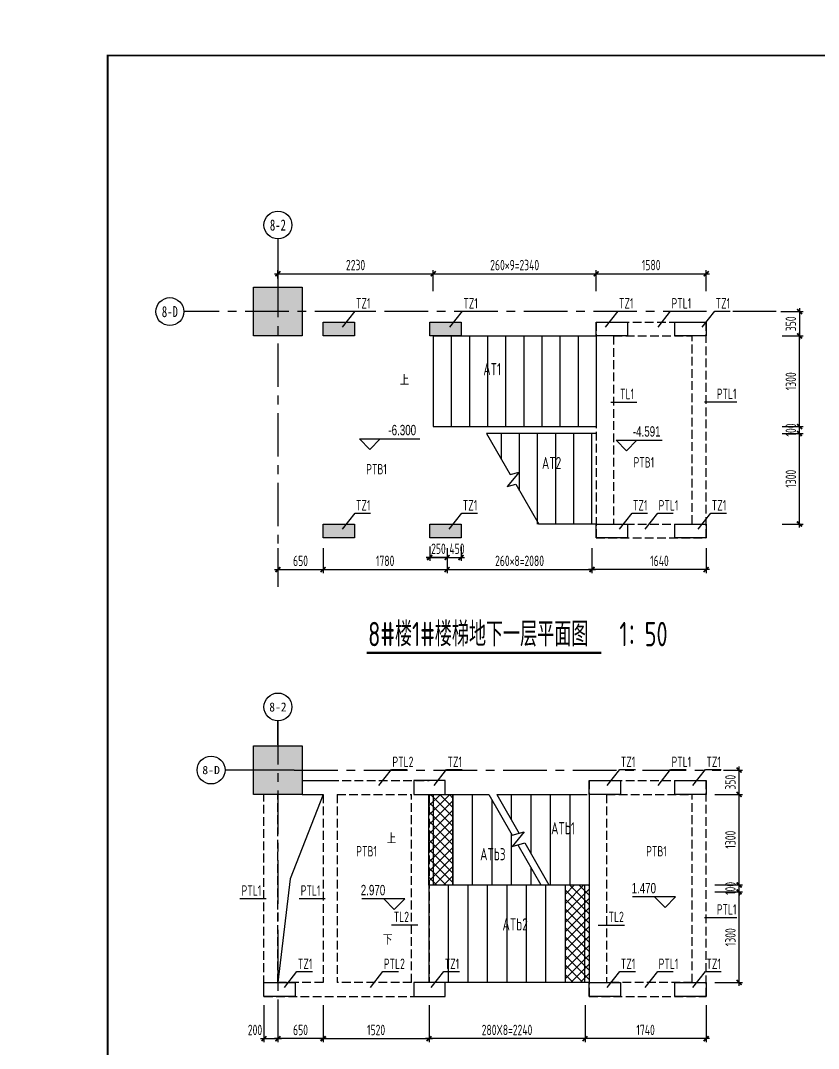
# Model space of a CAD drawing. Extents: x -187783 to -105087, y -63171 to 78346.
# Drawn here: x -160910 to -149452, y 1435 to 16192 of the extents above; entities that cross this region are included whole.
import ezdxf
from ezdxf.enums import TextEntityAlignment as Align

# ---------------------------------------------------------------- set-up
doc = ezdxf.new("R2010")
doc.units = 0
doc.header["$LTSCALE"] = 500
doc.linetypes.add('CENTER', pattern=[2, 1.25, -0.25, 0.25, -0.25])
doc.linetypes.add('DASH', pattern=[0.35, 0.25, -0.1])
doc.layers.get('0').update_dxf_attribs({"linetype": 'CONTINUOUS'})
doc.layers.get('Defpoints').update_dxf_attribs({"color": 167, "linetype": 'CONTINUOUS'})
for name, color, linetype in [('01-标注_轴线坐标', 132, 'CONTINUOUS'), ('02-TEXT_轴号', 7, 'CONTINUOUS'), ('05-填充_天正', 26, 'CONTINUOUS'), ('AXIS', 253, 'CENTER'), ('AXIS_TEXT', 7, 'CONTINUOUS'), ('DIM', 3, 'CONTINUOUS'), ('PUB_TEXT', 7, 'CONTINUOUS'), ('s-beam', 4, 'DASH'), ('s-colu', 40, 'CONTINUOUS'), ('s-colu-hatc', 16, 'CONTINUOUS'), ('s-dim', 3, 'CONTINUOUS'), ('S-DIM-B', 3, 'CONTINUOUS'), ('S-DIM-SYMB', 3, 'CONTINUOUS'), ('S-SLAB-HOLE', 5, 'CONTINUOUS'), ('s-stair', 7, 'CONTINUOUS'), ('S_TEXT', 7, 'CONTINUOUS'), ('S_THIN', 7, 'CONTINUOUS')]:
    doc.layers.add(name, color=color, linetype=linetype)
doc.styles.add('_TCH_AXIS', font='')
doc.styles.add('_TCH_DIM', font='ros.shx', dxfattribs={"width": 0.8, "bigfont": 'jd.shx'})
doc.styles.add('COMPLEX', font='COMPLEX')
doc.styles.add('TSSD_Dimension', font='tssdeng.shx', dxfattribs={"width": 0.7, "bigfont": 'TSSDCHN.SHX'})
doc.styles.add('TSSD_Rein', font='Tssdeng.shx', dxfattribs={"width": 0.7, "bigfont": 'hztxt.shx'})
doc.styles.get('_TCH_AXIS').set_extended_font_data('STXihei')
doc.dimstyles.new('TSSD_50_50', dxfattribs={"dimtxt": 150, "dimasz": 50, "dimexe": 50, "dimexo": 125, "dimgap": 50, "dimtad": 1, "dimdec": 0, "dimzin": 0, "dimdsep": 46, "dimtxsty": 'TSSD_Dimension', "dimblk": 'ARCHTICK', "dimblk1": 'ARCHTICK', "dimblk2": 'ARCHTICK', "dimcen": 0, "dimdle": 50, "dimclrt": 7, "dimadec": 0, "dimazin": 0, "dimtfac": 1, "dimtdec": 0, "dimtix": 1, "dimtmove": 2, "dimatfit": 3, "dimfxl": 1, "dimtolj": 1, "dimtzin": 0, "dimarcsym": 0})

# ---------------------------------------------------------------- blocks, each defined once
blk = doc.blocks.new('_ArchTick')
at = {"color": 0, "const_width": 0.5}
blk.add_lwpolyline([(-0.71, -0.71), (0.71, 0.71)], dxfattribs=at)
blk = doc.blocks.new('*D3')
at = {"layer": 'Defpoints', "color": 0, "transparency": 16777216}
for p in [(-150097, 11664), (-149723, 11664), (-150097, 10364)]:
    blk.add_point(p, dxfattribs=at)
at = {"layer": 's-dim', "color": 0, "lineweight": -2, "transparency": 16777216}
for p, q in [((-149972, 11664), (-149673, 11664)), ((-149723, 10314), (-149723, 11714)), ((-149972, 10364), (-149673, 10364))]:
    blk.add_line(p, q, dxfattribs=at)
at = {"layer": 's-dim', "color": 0, "lineweight": -2, "transparency": 16777216, "xscale": 50, "yscale": 50, "zscale": 50}
for p, rotation in [((-149723, 11664), 90), ((-149723, 10364), 270)]:
    blk.add_blockref('_ArchTick', p, dxfattribs=dict(at, rotation=rotation))
at = {"layer": 's-dim', "color": 7, "transparency": 16777216, "insert": (-149848, 11014), "char_height": 150, "attachment_point": 5, "rotation": 90, "style": 'TSSD_Dimension'}
blk.add_mtext('\\A1;1300', dxfattribs=at)
blk = doc.blocks.new('*D4')
at = {"layer": 'Defpoints', "color": 0, "transparency": 16777216}
for p in [(-150097, 10364), (-149723, 10364), (-150097, 10264)]:
    blk.add_point(p, dxfattribs=at)
at = {"layer": 's-dim', "color": 0, "lineweight": -2, "transparency": 16777216}
for p, q in [((-149972, 10364), (-149673, 10364)), ((-149723, 10364), (-149723, 10414)), ((-149723, 10264), (-149723, 10364)), ((-149972, 10264), (-149673, 10264)), ((-149723, 10264), (-149723, 10214))]:
    blk.add_line(p, q, dxfattribs=at)
at = {"layer": 's-dim', "color": 0, "lineweight": -2, "transparency": 16777216, "xscale": 50, "yscale": 50, "zscale": 50}
for p, rotation in [((-149723, 10364), 270), ((-149723, 10264), 90)]:
    blk.add_blockref('_ArchTick', p, dxfattribs=dict(at, rotation=rotation))
at = {"layer": 's-dim', "color": 7, "transparency": 16777216, "insert": (-149848, 10314), "char_height": 150, "attachment_point": 5, "rotation": 90, "style": 'TSSD_Dimension'}
blk.add_mtext('\\A1;100', dxfattribs=at)
blk = doc.blocks.new('*D5')
at = {"layer": 'Defpoints', "color": 0, "transparency": 16777216}
for p in [(-150097, 10264), (-149723, 10264), (-150097, 8964)]:
    blk.add_point(p, dxfattribs=at)
at = {"layer": 's-dim', "color": 0, "lineweight": -2, "transparency": 16777216}
for p, q in [((-149972, 10264), (-149673, 10264)), ((-149723, 8914), (-149723, 10314)), ((-149972, 8964), (-149673, 8964))]:
    blk.add_line(p, q, dxfattribs=at)
at = {"layer": 's-dim', "color": 0, "lineweight": -2, "transparency": 16777216, "xscale": 50, "yscale": 50, "zscale": 50}
for p, rotation in [((-149723, 10264), 90), ((-149723, 8964), 270)]:
    blk.add_blockref('_ArchTick', p, dxfattribs=dict(at, rotation=rotation))
at = {"layer": 's-dim', "color": 7, "transparency": 16777216, "insert": (-149848, 9614), "char_height": 150, "attachment_point": 5, "rotation": 90, "style": 'TSSD_Dimension'}
blk.add_mtext('\\A1;1300', dxfattribs=at)
blk = doc.blocks.new('_AXISO')
blk.add_circle((0, 0), 0.5)
at = {"layer": 'AXIS_TEXT', "style": 'COMPLEX', "width": 1.041667}
blk.add_attdef('A', text='', height=0.56, dxfattribs=at).set_placement((-0.25, -0.28), (0.25, -0.28), align=Align.FIT)
blk = doc.blocks.new('*D6')
at = {"layer": 'Defpoints', "color": 0, "transparency": 16777216}
for p in [(-154984, 12557), (-157214, 12364), (-154984, 12364)]:
    blk.add_point(p, dxfattribs=at)
at = {"layer": 's-dim', "color": 0, "lineweight": -2, "transparency": 16777216}
for p, q in [((-157264, 12557), (-154934, 12557)), ((-157214, 12489), (-157214, 12607)), ((-154984, 12489), (-154984, 12607))]:
    blk.add_line(p, q, dxfattribs=at)
at = {"layer": 's-dim', "color": 0, "lineweight": -2, "transparency": 16777216, "xscale": 50, "yscale": 50, "zscale": 50, "rotation": 180}
blk.add_blockref('_ArchTick', (-157214, 12557), dxfattribs=at)
at = {"layer": 's-dim', "color": 0, "lineweight": -2, "transparency": 16777216, "xscale": 50, "yscale": 50, "zscale": 50}
blk.add_blockref('_ArchTick', (-154984, 12557), dxfattribs=at)
at = {"layer": 's-dim', "color": 7, "transparency": 16777216, "insert": (-156099, 12682), "char_height": 150, "attachment_point": 5, "style": 'TSSD_Dimension'}
blk.add_mtext('\\A1;2230', dxfattribs=at)
blk = doc.blocks.new('*D7')
at = {"layer": 'Defpoints', "color": 0, "transparency": 16777216}
for p in [(-152644, 12557), (-154984, 12184), (-152644, 12184)]:
    blk.add_point(p, dxfattribs=at)
at = {"layer": 's-dim', "color": 0, "lineweight": -2, "transparency": 16777216}
for p, q in [((-155034, 12557), (-152594, 12557)), ((-154984, 12309), (-154984, 12607)), ((-152644, 12309), (-152644, 12607))]:
    blk.add_line(p, q, dxfattribs=at)
at = {"layer": 's-dim', "color": 0, "lineweight": -2, "transparency": 16777216, "xscale": 50, "yscale": 50, "zscale": 50, "rotation": 180}
blk.add_blockref('_ArchTick', (-154984, 12557), dxfattribs=at)
at = {"layer": 's-dim', "color": 0, "lineweight": -2, "transparency": 16777216, "xscale": 50, "yscale": 50, "zscale": 50}
blk.add_blockref('_ArchTick', (-152644, 12557), dxfattribs=at)
at = {"layer": 's-dim', "color": 7, "transparency": 16777216, "insert": (-153814, 12682), "char_height": 150, "attachment_point": 5, "style": 'TSSD_Dimension'}
blk.add_mtext('\\A1;260×9=2340', dxfattribs=at)
blk = doc.blocks.new('*D8')
at = {"layer": 'Defpoints', "color": 0, "transparency": 16777216}
for p in [(-151064, 12557), (-152644, 12184), (-151064, 12184)]:
    blk.add_point(p, dxfattribs=at)
at = {"layer": 's-dim', "color": 0, "lineweight": -2, "transparency": 16777216}
for p, q in [((-152694, 12557), (-151014, 12557)), ((-152644, 12309), (-152644, 12607)), ((-151064, 12309), (-151064, 12607))]:
    blk.add_line(p, q, dxfattribs=at)
at = {"layer": 's-dim', "color": 0, "lineweight": -2, "transparency": 16777216, "xscale": 50, "yscale": 50, "zscale": 50, "rotation": 180}
blk.add_blockref('_ArchTick', (-152644, 12557), dxfattribs=at)
at = {"layer": 's-dim', "color": 0, "lineweight": -2, "transparency": 16777216, "xscale": 50, "yscale": 50, "zscale": 50}
blk.add_blockref('_ArchTick', (-151064, 12557), dxfattribs=at)
at = {"layer": 's-dim', "color": 7, "transparency": 16777216, "insert": (-151854, 12682), "char_height": 150, "attachment_point": 5, "style": 'TSSD_Dimension'}
blk.add_mtext('\\A1;1580', dxfattribs=at)
blk = doc.blocks.new('*D9')
at = {"layer": 'Defpoints', "color": 0, "transparency": 16777216}
for p in [(-150118, 12014), (-150097, 11664), (-149723, 11664)]:
    blk.add_point(p, dxfattribs=at)
at = {"layer": 's-dim', "color": 0, "lineweight": -2, "transparency": 16777216}
for p, q in [((-149993, 12014), (-149673, 12014)), ((-149723, 12064), (-149723, 11614)), ((-149972, 11664), (-149673, 11664))]:
    blk.add_line(p, q, dxfattribs=at)
at = {"layer": 's-dim', "color": 0, "lineweight": -2, "transparency": 16777216, "xscale": 50, "yscale": 50, "zscale": 50}
for p, rotation in [((-149723, 12014), 90), ((-149723, 11664), 270)]:
    blk.add_blockref('_ArchTick', p, dxfattribs=dict(at, rotation=rotation))
at = {"layer": 's-dim', "color": 7, "transparency": 16777216, "insert": (-149848, 11839), "char_height": 150, "attachment_point": 5, "rotation": 90, "style": 'TSSD_Dimension'}
blk.add_mtext('\\A1;350', dxfattribs=at)
blk = doc.blocks.new('*D10')
at = {"layer": 'Defpoints', "color": 0, "transparency": 16777216}
for p in [(-157214, 8740), (-156564, 8740), (-156564, 8310)]:
    blk.add_point(p, dxfattribs=at)
at = {"layer": 's-dim', "color": 0, "lineweight": -2, "transparency": 16777216}
for p, q in [((-157214, 8615), (-157214, 8260)), ((-156564, 8615), (-156564, 8260)), ((-157264, 8310), (-156514, 8310))]:
    blk.add_line(p, q, dxfattribs=at)
at = {"layer": 's-dim', "color": 0, "lineweight": -2, "transparency": 16777216, "xscale": 50, "yscale": 50, "zscale": 50, "rotation": 180}
blk.add_blockref('_ArchTick', (-157214, 8310), dxfattribs=at)
at = {"layer": 's-dim', "color": 0, "lineweight": -2, "transparency": 16777216, "xscale": 50, "yscale": 50, "zscale": 50}
blk.add_blockref('_ArchTick', (-156564, 8310), dxfattribs=at)
at = {"layer": 's-dim', "color": 7, "transparency": 16777216, "insert": (-156889, 8435), "char_height": 150, "attachment_point": 5, "style": 'TSSD_Dimension'}
blk.add_mtext('\\A1;650', dxfattribs=at)
blk = doc.blocks.new('*D11')
at = {"layer": 'Defpoints', "color": 0, "transparency": 16777216}
for p in [(-156564, 8740), (-154784, 8740), (-154784, 8310)]:
    blk.add_point(p, dxfattribs=at)
at = {"layer": 's-dim', "color": 0, "lineweight": -2, "transparency": 16777216}
for p, q in [((-156564, 8615), (-156564, 8260)), ((-154784, 8615), (-154784, 8260)), ((-156614, 8310), (-154734, 8310))]:
    blk.add_line(p, q, dxfattribs=at)
at = {"layer": 's-dim', "color": 0, "lineweight": -2, "transparency": 16777216, "xscale": 50, "yscale": 50, "zscale": 50, "rotation": 180}
blk.add_blockref('_ArchTick', (-156564, 8310), dxfattribs=at)
at = {"layer": 's-dim', "color": 0, "lineweight": -2, "transparency": 16777216, "xscale": 50, "yscale": 50, "zscale": 50}
blk.add_blockref('_ArchTick', (-154784, 8310), dxfattribs=at)
at = {"layer": 's-dim', "color": 7, "transparency": 16777216, "insert": (-155674, 8435), "char_height": 150, "attachment_point": 5, "style": 'TSSD_Dimension'}
blk.add_mtext('\\A1;1780', dxfattribs=at)
blk = doc.blocks.new('*D12')
at = {"layer": 'Defpoints', "color": 0, "transparency": 16777216}
for p in [(-154784, 8740), (-152704, 8740), (-152704, 8310)]:
    blk.add_point(p, dxfattribs=at)
at = {"layer": 's-dim', "color": 0, "lineweight": -2, "transparency": 16777216}
for p, q in [((-154784, 8615), (-154784, 8260)), ((-152704, 8615), (-152704, 8260)), ((-154834, 8310), (-152654, 8310))]:
    blk.add_line(p, q, dxfattribs=at)
at = {"layer": 's-dim', "color": 0, "lineweight": -2, "transparency": 16777216, "xscale": 50, "yscale": 50, "zscale": 50, "rotation": 180}
blk.add_blockref('_ArchTick', (-154784, 8310), dxfattribs=at)
at = {"layer": 's-dim', "color": 0, "lineweight": -2, "transparency": 16777216, "xscale": 50, "yscale": 50, "zscale": 50}
blk.add_blockref('_ArchTick', (-152704, 8310), dxfattribs=at)
at = {"layer": 's-dim', "color": 7, "transparency": 16777216, "insert": (-153744, 8435), "char_height": 150, "attachment_point": 5, "style": 'TSSD_Dimension'}
blk.add_mtext('\\A1;260×8=2080', dxfattribs=at)
blk = doc.blocks.new('*D13')
at = {"layer": 'Defpoints', "color": 0, "transparency": 16777216}
for p in [(-152704, 8740), (-151064, 8740), (-152704, 8310)]:
    blk.add_point(p, dxfattribs=at)
at = {"layer": 's-dim', "color": 0, "lineweight": -2, "transparency": 16777216}
for p, q in [((-152704, 8615), (-152704, 8260)), ((-151064, 8615), (-151064, 8260)), ((-151014, 8310), (-152754, 8310))]:
    blk.add_line(p, q, dxfattribs=at)
at = {"layer": 's-dim', "color": 0, "lineweight": -2, "transparency": 16777216, "xscale": 50, "yscale": 50, "zscale": 50, "rotation": 180}
blk.add_blockref('_ArchTick', (-152704, 8310), dxfattribs=at)
at = {"layer": 's-dim', "color": 0, "lineweight": -2, "transparency": 16777216, "xscale": 50, "yscale": 50, "zscale": 50}
blk.add_blockref('_ArchTick', (-151064, 8310), dxfattribs=at)
at = {"layer": 's-dim', "color": 7, "transparency": 16777216, "insert": (-151735, 8435), "char_height": 150, "attachment_point": 5, "style": 'TSSD_Dimension'}
blk.add_mtext('\\A1;1640', dxfattribs=at)
blk = doc.blocks.new('*D281')
at = {"layer": 'Defpoints', "color": 0, "transparency": 16777216}
for p in [(-155034, 8764), (-155034, 8484), (-154784, 8478)]:
    blk.add_point(p, dxfattribs=at)
at = {"layer": 's-dim', "color": 0, "lineweight": -2, "transparency": 16777216}
for p, q in [((-155034, 8639), (-155034, 8434)), ((-154784, 8603), (-154784, 8534)), ((-155034, 8484), (-155084, 8484)), ((-154784, 8484), (-155034, 8484)), ((-154784, 8484), (-154734, 8484))]:
    blk.add_line(p, q, dxfattribs=at)
at = {"layer": 's-dim', "color": 0, "lineweight": -2, "transparency": 16777216, "xscale": 50, "yscale": 50, "zscale": 50}
blk.add_blockref('_ArchTick', (-155034, 8484), dxfattribs=at)
at = {"layer": 's-dim', "color": 0, "lineweight": -2, "transparency": 16777216, "xscale": 50, "yscale": 50, "zscale": 50, "rotation": 180}
blk.add_blockref('_ArchTick', (-154784, 8484), dxfattribs=at)
at = {"layer": 's-dim', "color": 7, "transparency": 16777216, "insert": (-154909, 8609), "char_height": 150, "attachment_point": 5, "style": 'TSSD_Dimension'}
blk.add_mtext('\\A1;250', dxfattribs=at)
blk = doc.blocks.new('*D282')
at = {"layer": 'Defpoints', "color": 0, "transparency": 16777216}
for p in [(-155034, 8764), (-154584, 8764), (-154584, 8484)]:
    blk.add_point(p, dxfattribs=at)
at = {"layer": 's-dim', "color": 0, "lineweight": -2, "transparency": 16777216}
for p, q in [((-155034, 8639), (-155034, 8434)), ((-154584, 8639), (-154584, 8434)), ((-155084, 8484), (-154534, 8484))]:
    blk.add_line(p, q, dxfattribs=at)
at = {"layer": 's-dim', "color": 0, "lineweight": -2, "transparency": 16777216, "xscale": 50, "yscale": 50, "zscale": 50, "rotation": 180}
blk.add_blockref('_ArchTick', (-155034, 8484), dxfattribs=at)
at = {"layer": 's-dim', "color": 0, "lineweight": -2, "transparency": 16777216, "xscale": 50, "yscale": 50, "zscale": 50}
blk.add_blockref('_ArchTick', (-154584, 8484), dxfattribs=at)
at = {"layer": 's-dim', "color": 7, "transparency": 16777216, "insert": (-154642, 8609), "char_height": 150, "attachment_point": 5, "style": 'TSSD_Dimension'}
blk.add_mtext('\\A1;450', dxfattribs=at)
blk = doc.blocks.new('*D336')
at = {"layer": 'Defpoints', "color": 0, "transparency": 16777216}
for p in [(-151064, 3682), (-150591, 3682), (-151064, 2382)]:
    blk.add_point(p, dxfattribs=at)
at = {"layer": 's-dim', "color": 0, "lineweight": -2, "transparency": 16777216}
for p, q in [((-150591, 2332), (-150591, 3732)), ((-150939, 3682), (-150541, 3682)), ((-150939, 2382), (-150541, 2382))]:
    blk.add_line(p, q, dxfattribs=at)
at = {"layer": 's-dim', "color": 0, "lineweight": -2, "transparency": 16777216, "xscale": 50, "yscale": 50, "zscale": 50}
for p, rotation in [((-150591, 3682), 90), ((-150591, 2382), 270)]:
    blk.add_blockref('_ArchTick', p, dxfattribs=dict(at, rotation=rotation))
at = {"layer": 's-dim', "color": 7, "transparency": 16777216, "insert": (-150716, 3032), "char_height": 150, "attachment_point": 5, "rotation": 90, "style": 'TSSD_Dimension'}
blk.add_mtext('\\A1;1300', dxfattribs=at)
blk = doc.blocks.new('*D337')
at = {"layer": 'Defpoints', "color": 0, "transparency": 16777216}
for p in [(-151064, 3782), (-150591, 3782), (-151064, 3682)]:
    blk.add_point(p, dxfattribs=at)
at = {"layer": 's-dim', "color": 0, "lineweight": -2, "transparency": 16777216}
for p, q in [((-150939, 3782), (-150541, 3782)), ((-150591, 3782), (-150591, 3832)), ((-150591, 3682), (-150591, 3782)), ((-150939, 3682), (-150541, 3682)), ((-150591, 3682), (-150591, 3632))]:
    blk.add_line(p, q, dxfattribs=at)
at = {"layer": 's-dim', "color": 0, "lineweight": -2, "transparency": 16777216, "xscale": 50, "yscale": 50, "zscale": 50}
for p, rotation in [((-150591, 3782), 270), ((-150591, 3682), 90)]:
    blk.add_blockref('_ArchTick', p, dxfattribs=dict(at, rotation=rotation))
at = {"layer": 's-dim', "color": 7, "transparency": 16777216, "insert": (-150716, 3732), "char_height": 150, "attachment_point": 5, "rotation": 90, "style": 'TSSD_Dimension'}
blk.add_mtext('\\A1;100', dxfattribs=at)
blk = doc.blocks.new('*D338')
at = {"layer": 'Defpoints', "color": 0, "transparency": 16777216}
for p in [(-151064, 5082), (-150591, 5082), (-151064, 3782)]:
    blk.add_point(p, dxfattribs=at)
at = {"layer": 's-dim', "color": 0, "lineweight": -2, "transparency": 16777216}
for p, q in [((-150939, 5082), (-150541, 5082)), ((-150591, 3732), (-150591, 5132)), ((-150939, 3782), (-150541, 3782))]:
    blk.add_line(p, q, dxfattribs=at)
at = {"layer": 's-dim', "color": 0, "lineweight": -2, "transparency": 16777216, "xscale": 50, "yscale": 50, "zscale": 50}
for p, rotation in [((-150591, 5082), 90), ((-150591, 3782), 270)]:
    blk.add_blockref('_ArchTick', p, dxfattribs=dict(at, rotation=rotation))
at = {"layer": 's-dim', "color": 7, "transparency": 16777216, "insert": (-150716, 4432), "char_height": 150, "attachment_point": 5, "rotation": 90, "style": 'TSSD_Dimension'}
blk.add_mtext('\\A1;1300', dxfattribs=at)
blk = doc.blocks.new('*D363')
at = {"layer": 'Defpoints', "color": 0, "transparency": 16777216}
for p in [(-150939, 5432), (-150591, 5432), (-150939, 5082)]:
    blk.add_point(p, dxfattribs=at)
at = {"layer": 's-dim', "color": 0, "lineweight": -2, "transparency": 16777216}
for p, q in [((-150591, 5032), (-150591, 5482)), ((-150814, 5432), (-150541, 5432)), ((-150814, 5082), (-150541, 5082))]:
    blk.add_line(p, q, dxfattribs=at)
at = {"layer": 's-dim', "color": 0, "lineweight": -2, "transparency": 16777216, "xscale": 50, "yscale": 50, "zscale": 50}
for p, rotation in [((-150591, 5432), 90), ((-150591, 5082), 270)]:
    blk.add_blockref('_ArchTick', p, dxfattribs=dict(at, rotation=rotation))
at = {"layer": 's-dim', "color": 7, "transparency": 16777216, "insert": (-150716, 5257), "char_height": 150, "attachment_point": 5, "rotation": 90, "style": 'TSSD_Dimension'}
blk.add_mtext('\\A1;350', dxfattribs=at)
blk = doc.blocks.new('*D369')
at = {"layer": 'Defpoints', "color": 0, "transparency": 16777216}
for p in [(-155044, 2182), (-152804, 2182), (-155044, 1575)]:
    blk.add_point(p, dxfattribs=at)
at = {"layer": 's-dim', "color": 0, "lineweight": -2, "transparency": 16777216}
for p, q in [((-155044, 2057), (-155044, 1525)), ((-152804, 2057), (-152804, 1525)), ((-152754, 1575), (-155094, 1575))]:
    blk.add_line(p, q, dxfattribs=at)
at = {"layer": 's-dim', "color": 0, "lineweight": -2, "transparency": 16777216, "xscale": 50, "yscale": 50, "zscale": 50, "rotation": 180}
blk.add_blockref('_ArchTick', (-155044, 1575), dxfattribs=at)
at = {"layer": 's-dim', "color": 0, "lineweight": -2, "transparency": 16777216, "xscale": 50, "yscale": 50, "zscale": 50}
blk.add_blockref('_ArchTick', (-152804, 1575), dxfattribs=at)
at = {"layer": 's-dim', "color": 7, "transparency": 16777216, "insert": (-153924, 1700), "char_height": 150, "attachment_point": 5, "style": 'TSSD_Dimension'}
blk.add_mtext('\\A1;280X8=2240', dxfattribs=at)
blk = doc.blocks.new('*D370')
at = {"layer": 'Defpoints', "color": 0, "transparency": 16777216}
for p in [(-152804, 2182), (-151064, 2182), (-152804, 1575)]:
    blk.add_point(p, dxfattribs=at)
at = {"layer": 's-dim', "color": 0, "lineweight": -2, "transparency": 16777216}
for p, q in [((-152804, 2057), (-152804, 1525)), ((-151064, 2057), (-151064, 1525)), ((-151014, 1575), (-152854, 1575))]:
    blk.add_line(p, q, dxfattribs=at)
at = {"layer": 's-dim', "color": 0, "lineweight": -2, "transparency": 16777216, "xscale": 50, "yscale": 50, "zscale": 50, "rotation": 180}
blk.add_blockref('_ArchTick', (-152804, 1575), dxfattribs=at)
at = {"layer": 's-dim', "color": 0, "lineweight": -2, "transparency": 16777216, "xscale": 50, "yscale": 50, "zscale": 50}
blk.add_blockref('_ArchTick', (-151064, 1575), dxfattribs=at)
at = {"layer": 's-dim', "color": 7, "transparency": 16777216, "insert": (-151934, 1700), "char_height": 150, "attachment_point": 5, "style": 'TSSD_Dimension'}
blk.add_mtext('\\A1;1740', dxfattribs=at)
blk = doc.blocks.new('*D371')
at = {"layer": 'Defpoints', "color": 0, "transparency": 16777216}
for p in [(-156564, 2182), (-155044, 2182), (-155044, 1575)]:
    blk.add_point(p, dxfattribs=at)
at = {"layer": 's-dim', "color": 0, "lineweight": -2, "transparency": 16777216}
for p, q in [((-156564, 2057), (-156564, 1525)), ((-155044, 2057), (-155044, 1525)), ((-156614, 1575), (-154994, 1575))]:
    blk.add_line(p, q, dxfattribs=at)
at = {"layer": 's-dim', "color": 0, "lineweight": -2, "transparency": 16777216, "xscale": 50, "yscale": 50, "zscale": 50, "rotation": 180}
blk.add_blockref('_ArchTick', (-156564, 1575), dxfattribs=at)
at = {"layer": 's-dim', "color": 0, "lineweight": -2, "transparency": 16777216, "xscale": 50, "yscale": 50, "zscale": 50}
blk.add_blockref('_ArchTick', (-155044, 1575), dxfattribs=at)
at = {"layer": 's-dim', "color": 7, "transparency": 16777216, "insert": (-155804, 1700), "char_height": 150, "attachment_point": 5, "style": 'TSSD_Dimension'}
blk.add_mtext('\\A1;1520', dxfattribs=at)
blk = doc.blocks.new('*D372')
at = {"layer": 'Defpoints', "color": 0, "transparency": 16777216}
for p in [(-157214, 2182), (-156564, 2182), (-157214, 1575)]:
    blk.add_point(p, dxfattribs=at)
at = {"layer": 's-dim', "color": 0, "lineweight": -2, "transparency": 16777216}
for p, q in [((-157214, 2057), (-157214, 1525)), ((-156564, 2057), (-156564, 1525)), ((-156514, 1575), (-157264, 1575))]:
    blk.add_line(p, q, dxfattribs=at)
at = {"layer": 's-dim', "color": 0, "lineweight": -2, "transparency": 16777216, "xscale": 50, "yscale": 50, "zscale": 50, "rotation": 180}
blk.add_blockref('_ArchTick', (-157214, 1575), dxfattribs=at)
at = {"layer": 's-dim', "color": 0, "lineweight": -2, "transparency": 16777216, "xscale": 50, "yscale": 50, "zscale": 50}
blk.add_blockref('_ArchTick', (-156564, 1575), dxfattribs=at)
at = {"layer": 's-dim', "color": 7, "transparency": 16777216, "insert": (-156889, 1700), "char_height": 150, "attachment_point": 5, "style": 'TSSD_Dimension'}
blk.add_mtext('\\A1;650', dxfattribs=at)
blk = doc.blocks.new('*D373')
at = {"layer": 'Defpoints', "color": 0, "transparency": 16777216}
for p in [(-157414, 2182), (-157214, 2182), (-157214, 1575)]:
    blk.add_point(p, dxfattribs=at)
at = {"layer": 's-dim', "color": 0, "lineweight": -2, "transparency": 16777216}
for p, q in [((-157414, 2057), (-157414, 1525)), ((-157214, 2057), (-157214, 1525)), ((-157464, 1575), (-157164, 1575))]:
    blk.add_line(p, q, dxfattribs=at)
at = {"layer": 's-dim', "color": 0, "lineweight": -2, "transparency": 16777216, "xscale": 50, "yscale": 50, "zscale": 50, "rotation": 180}
blk.add_blockref('_ArchTick', (-157414, 1575), dxfattribs=at)
at = {"layer": 's-dim', "color": 0, "lineweight": -2, "transparency": 16777216, "xscale": 50, "yscale": 50, "zscale": 50}
blk.add_blockref('_ArchTick', (-157214, 1575), dxfattribs=at)
at = {"layer": 's-dim', "color": 7, "transparency": 16777216, "insert": (-157543, 1700), "char_height": 150, "attachment_point": 5, "style": 'TSSD_Dimension'}
blk.add_mtext('\\A1;200', dxfattribs=at)

msp = doc.modelspace()

# ---------------------------------------------------------------- hatches: boundary and pattern name
at = {"layer": 's-colu-hatc'}
h = msp.add_hatch(color=256, dxfattribs=at)
h.dxf.hatch_style = 1
h.paths.add_polyline_path([(-157564.2, 12364.2), (-156864.2, 12364.2), (-156864.2, 11664.2), (-157564.2, 11664.2)])
for points in [[(-156564.2, 11664.2), (-156564.2, 11864.2), (-156114.2, 11864.2), (-156114.2, 11664.2)], [(-155034.2, 11664.2), (-155034.2, 11864.2), (-154584.2, 11864.2), (-154584.2, 11664.2)], [(-156564.2, 8764.2), (-156564.2, 8964.2), (-156114.2, 8964.2), (-156114.2, 8764.2)], [(-155034.2, 8764.2), (-155034.2, 8964.2), (-154584.2, 8964.2), (-154584.2, 8764.2)]]:
    msp.add_hatch(color=256, dxfattribs=at).paths.add_polyline_path(points)
h = msp.add_hatch(color=256, dxfattribs=at)
h.dxf.hatch_style = 1
h.paths.add_polyline_path([(-157564.2, 5781.6), (-156864.2, 5781.6), (-156864.2, 5081.6), (-157564.2, 5081.6)])
at = {"layer": 'S-SLAB-HOLE'}
h = msp.add_hatch(dxfattribs=at)
h.set_pattern_fill('ANSI37', color=256, scale=30, angle=90)
h.set_pattern_definition([(135, (-148148.9, -210178.58), (-67.35192, -67.35192), []), (225, (-148148.9, -210178.58), (67.35192, -67.35192), [])])
h.paths.add_polyline_path([(-155046, 3781.2), (-155046, 5081.2), (-154706, 5081.2), (-154706, 3781.2)])
h = msp.add_hatch(dxfattribs=at)
h.set_pattern_fill('ANSI37', color=256, scale=30, angle=90)
h.set_pattern_definition([(135, (-146187.06, -211578.03), (-67.35192, -67.35192), []), (225, (-146187.06, -211578.03), (67.35192, -67.35192), [])])
h.paths.add_polyline_path([(-153084.2, 2381.7), (-153084.2, 3781.7), (-152744.2, 3781.7), (-152744.2, 2381.7)])

# ---------------------------------------------------------------- linework, layer by layer
for points, const_width in [([(-160908.6, -13508.8), (-108358.6, -13508.8), (-108358.6, 16191.2), (-160908.6, 16191.2)], 2.5), ([(-112108.6, 15691.2), (-159658.6, 15691.2), (-159658.6, -13008.8), (-112108.6, -13008.8)], 25)]:
    msp.add_lwpolyline(points, close=True, dxfattribs=dict(const_width=const_width))
at = {"color": 5}
for points in [[(-155046, 3781.2), (-155046, 5081.2), (-154706, 5081.2), (-154706, 3781.2)], [(-153084.2, 2381.7), (-153084.2, 3781.7), (-152744.2, 3781.7), (-152744.2, 2381.7)]]:
    msp.add_lwpolyline(points, close=True, dxfattribs=at)
at = {"layer": '01-标注_轴线坐标'}
msp.add_line((-157214.2, 5795.2), (-157214.2, 6137.4), dxfattribs=at)
at = {"layer": '05-填充_天正', "color": 5}
for p, q in [((-156564.2, 5081.6), (-157038, 3869.6)), ((-157038, 3869.6), (-157214.2, 2381))]:
    msp.add_line(p, q, dxfattribs=at)
at = {"layer": 'AXIS', "color": 1}
for p, q in [((-157214.2, 12557.1), (-157214.2, 8060.3)), ((-150057.7, 12014.2), (-158548.5, 12014.2)), ((-157214.2, 6137.4), (-157214.2, 1927.3)), ((-156978.6, 5431.6), (-150854.9, 5431.6))]:
    msp.add_line(p, q, dxfattribs=at)
at = {"layer": 'DIM'}
for p, q in [((-155893.7, 10036.3), (-156043.7, 10186.3)), ((-156043.7, 10186.3), (-155176.5, 10186.3)), ((-155893.7, 10036.3), (-155743.7, 10186.3)), ((-152207.6, 10016.7), (-152357.6, 10166.7)), ((-152357.6, 10166.7), (-151698, 10166.7)), ((-152207.6, 10016.7), (-152057.6, 10166.7)), ((-155392.2, 3581.5), (-156009.1, 3581.5)), ((-155542.2, 3431.5), (-155692.2, 3581.5)), ((-155542.2, 3431.5), (-155392.2, 3581.5)), ((-151503.7, 3609.6), (-152120.5, 3609.6)), ((-151653.7, 3459.6), (-151803.7, 3609.6)), ((-151653.7, 3459.6), (-151503.7, 3609.6))]:
    msp.add_line(p, q, dxfattribs=at)
at = {"layer": 's-beam'}
for p, q in [((-152644.2, 11864.2), (-152644.2, 8764.2)), ((-152644.2, 11864.2), (-151064.2, 11864.2)), ((-151064.2, 8764.2), (-151064.2, 11864.2)), ((-152394.2, 11664.2), (-152394.2, 8964.2)), ((-152394.2, 11664.2), (-151264.2, 11664.2)), ((-151264.2, 8964.2), (-151264.2, 11664.2)), ((-152394.2, 8964.2), (-151264.2, 8964.2)), ((-152644.2, 8764.2), (-151064.2, 8764.2)), ((-156464.2, 5281.6), (-155044.2, 5281.6)), ((-152744.2, 5281.6), (-152744.2, 2181.6)), ((-152744.2, 5281.6), (-151064.2, 5281.6)), ((-151064.2, 2181.6), (-151064.2, 5281.6)), ((-157414.2, 2181.6), (-157414.2, 5081.6)), ((-157214.2, 2381.6), (-157214.2, 5081.6)), ((-156564.2, 5081.6), (-156564.2, 2381.6)), ((-156364.2, 5081.6), (-156364.2, 2381.6)), ((-156364.2, 5081.6), (-155294.2, 5081.6)), ((-155294.2, 2381.6), (-155294.2, 5081.6)), ((-155044.2, 5081.6), (-155044.2, 2381.6)), ((-152494.2, 5081.6), (-152494.2, 2381.6)), ((-152494.2, 5081.6), (-151264.2, 5081.6)), ((-151264.2, 2381.6), (-151264.2, 5081.6)), ((-156564.2, 2381.6), (-157214.2, 2381.6)), ((-155294.2, 2381.6), (-156364.2, 2381.6)), ((-151264.2, 2381.6), (-152494.2, 2381.6)), ((-157414.2, 2181.6), (-155044.2, 2181.6)), ((-152744.2, 2181.6), (-151064.2, 2181.6))]:
    msp.add_line(p, q, dxfattribs=at)
at = {"layer": 's-beam', "linetype": 'Continuous'}
for p, q in [((-156864.2, 5281.6), (-156464.2, 5281.6)), ((-156864.2, 5081.6), (-156564.2, 5081.6))]:
    msp.add_line(p, q, dxfattribs=at)
at = {"layer": 's-colu'}
for points in [[(-157564.2, 12364.2), (-156864.2, 12364.2), (-156864.2, 11664.2), (-157564.2, 11664.2)], [(-156564.2, 11664.2), (-156564.2, 11864.2), (-156114.2, 11864.2), (-156114.2, 11664.2)], [(-155034.2, 11664.2), (-155034.2, 11864.2), (-154584.2, 11864.2), (-154584.2, 11664.2)], [(-152644.2, 11664.2), (-152644.2, 11864.2), (-152194.2, 11864.2), (-152194.2, 11664.2)], [(-151514.2, 11664.2), (-151514.2, 11864.2), (-151064.2, 11864.2), (-151064.2, 11664.2)], [(-156564.2, 8764.2), (-156564.2, 8964.2), (-156114.2, 8964.2), (-156114.2, 8764.2)], [(-155034.2, 8764.2), (-155034.2, 8964.2), (-154584.2, 8964.2), (-154584.2, 8764.2)], [(-152644.2, 8764.2), (-152644.2, 8964.2), (-152194.2, 8964.2), (-152194.2, 8764.2)], [(-151514.2, 8764.2), (-151514.2, 8964.2), (-151064.2, 8964.2), (-151064.2, 8764.2)], [(-157564.2, 5781.6), (-156864.2, 5781.6), (-156864.2, 5081.6), (-157564.2, 5081.6)], [(-155264.2, 5081.6), (-154814.2, 5081.6), (-154814.2, 5281.6), (-155264.2, 5281.6)], [(-152744.2, 5081.6), (-152744.2, 5281.6), (-152294.2, 5281.6), (-152294.2, 5081.6)], [(-151514.2, 5081.6), (-151514.2, 5281.6), (-151064.2, 5281.6), (-151064.2, 5081.6)], [(-157414.2, 2181.6), (-157414.2, 2381.6), (-156964.2, 2381.6), (-156964.2, 2181.6)], [(-155264.2, 2181), (-154814.2, 2181), (-154814.2, 2381), (-155264.2, 2381)], [(-152744.2, 2181.6), (-152744.2, 2381.6), (-152294.2, 2381.6), (-152294.2, 2181.6)], [(-151514.2, 2181.6), (-151514.2, 2381.6), (-151064.2, 2381.6), (-151064.2, 2181.6)]]:
    msp.add_lwpolyline(points, close=True, dxfattribs=at)
at = {"layer": 's-dim'}
for p, q in [((-157214.2, 13057.1), (-157214.2, 12557.1)), ((-158066, 12014.2), (-158566, 12014.2)), ((-156978.6, 5431.6), (-157973.1, 5431.6))]:
    msp.add_line(p, q, dxfattribs=at)
for centre in [(-157214.2, 6337.4), (-158173.1, 5431.6)]:
    msp.add_circle(centre, 200, dxfattribs=at)
at = {"layer": 'S-DIM-B', "ltscale": 0.001}
for points in [[(-155289.4, 11044.2, 0, 0, 0), (-154484.3, 11044.2, 40, 0, 0), (-154334.3, 11044.2, 0, 0, 0)], [(-155485.9, 3001.7, 0, 0, 0), (-152249.7, 3001.7, 0, 0, 0), (-152249.7, 4461.7, 0, 0, 0), (-153156.8, 4461.7, 40, 0, 0), (-153306.8, 4461.7, 0, 0, 0)], [(-155475.8, 4461.7, 0, 0, 0), (-154670.7, 4461.7, 40, 0, 0), (-154520.7, 4461.7, 0, 0, 0)]]:
    msp.add_lwpolyline(points, format="xyseb", dxfattribs=at)
at = {"layer": 'S-DIM-SYMB', "const_width": 35}
msp.add_lwpolyline([(-155941.1, 7116.1), (-152567.9, 7116.1)], dxfattribs=at)
at = {"layer": 's-stair'}
for p, q in [((-154984.2, 11664.2), (-154984.2, 10364.2)), ((-154984.2, 11664.2), (-152644.2, 11664.2)), ((-154724.2, 11664.2), (-154724.2, 10364.2)), ((-154464.2, 11664.2), (-154464.2, 10364.2)), ((-154204.2, 11664.2), (-154204.2, 10364.2)), ((-153944.2, 11664.2), (-153944.2, 10364.2)), ((-153684.2, 11664.2), (-153684.2, 10364.2)), ((-153424.2, 11664.2), (-153424.2, 10364.2)), ((-153164.2, 11664.2), (-153164.2, 10364.2)), ((-152904.2, 11664.2), (-152904.2, 10364.2)), ((-152644.2, 11664.2), (-152644.2, 10364.2)), ((-154984.2, 10364.2), (-152674.2, 10364.2)), ((-154984.2, 10364.2), (-152644.2, 10364.2)), ((-152704.2, 10264.2), (-154219.5, 10264.2)), ((-154219.5, 10264.2), (-153879.1, 9674.7)), ((-152644.2, 10264.2), (-154219.5, 10264.2)), ((-154004.2, 9891.3), (-154004.2, 10264.2)), ((-153744.2, 9441), (-153744.2, 10264.2)), ((-153484.2, 8964.2), (-153484.2, 10264.2)), ((-153224.2, 8964.2), (-153224.2, 10264.2)), ((-152964.2, 8964.2), (-152964.2, 10264.2)), ((-152704.2, 8964.2), (-152704.2, 10264.2)), ((-153748.7, 9709.7), (-153921.6, 9503.6)), ((-153879.1, 9674.7), (-153748.7, 9709.7)), ((-153921.6, 9503.6), (-153799.3, 9536.4)), ((-153799.3, 9536.4), (-153468.9, 8964.2)), ((-152644.2, 8964.2), (-153468.9, 8964.2)), ((-155044.2, 5081.7), (-154187.2, 5081.7)), ((-154984.2, 5081.7), (-154984.2, 3781.7)), ((-154704.2, 5081.7), (-154704.2, 3781.7)), ((-154424.2, 5081.7), (-154424.2, 3781.7)), ((-154187.2, 5081.7), (-153849.1, 4496.1)), ((-154071.7, 5081.7), (-152774.2, 5081.7)), ((-154071.7, 5081.7), (-153749.1, 4522.9)), ((-153864.2, 5081.7), (-153864.2, 4722.3)), ((-153584.2, 5081.7), (-153584.2, 4237.3)), ((-153304.2, 5081.7), (-153304.2, 3781.7)), ((-153024.2, 5081.7), (-153024.2, 3781.7)), ((-152744.2, 5081.7), (-152744.2, 3781.7)), ((-154144.2, 5007.2), (-154144.2, 3781.7)), ((-153864.2, 4522.3), (-153864.2, 3781.7)), ((-153676.8, 4542.3), (-153849.7, 4336.3)), ((-153849.1, 4496.1), (-153676.8, 4542.3)), ((-153849.7, 4336.3), (-153669.3, 4384.6)), ((-153769.3, 4357.8), (-153436.7, 3781.7)), ((-153669.3, 4384.6), (-153321.2, 3781.7)), ((-153584.2, 4037.3), (-153584.2, 3781.7)), ((-155044.2, 2381.7), (-155044.2, 3781.7)), ((-155044.2, 3781.7), (-152744.2, 3781.7)), ((-155014.2, 3781.7), (-153436.7, 3781.7)), ((-154764.2, 2381.7), (-154764.2, 3781.7)), ((-154484.2, 2381.7), (-154484.2, 3781.7)), ((-154204.2, 2381.7), (-154204.2, 3781.7)), ((-153924.2, 2381.7), (-153924.2, 3781.7)), ((-153644.2, 2381.7), (-153644.2, 3781.7)), ((-153364.2, 2381.7), (-153364.2, 3781.7)), ((-153084.2, 2381.7), (-153084.2, 3781.7)), ((-152804.2, 2381.7), (-152804.2, 3781.7)), ((-152744.2, 2381.7), (-155044.2, 2381.7))]:
    msp.add_line(p, q, dxfattribs=at)
at = {"layer": 'S_THIN'}
for p, q in [((-156286.9, 11791), (-156106.1, 12021.6)), ((-156106.1, 12021.6), (-155882.9, 12021.6)), ((-154744.7, 11791), (-154563.9, 12021.6)), ((-154563.9, 12021.6), (-154340.7, 12021.6)), ((-152509.6, 11791), (-152328.8, 12021.6)), ((-152328.8, 12021.6), (-152105.6, 12021.6)), ((-151755.7, 11791), (-151574.8, 12021.6)), ((-151574.8, 12021.6), (-151351.7, 12021.6)), ((-151121.6, 11791), (-150940.8, 12021.6)), ((-150940.8, 12021.6), (-150717.6, 12021.6)), ((-152433.2, 10715.1), (-152057.8, 10715.1)), ((-151090, 10717.1), (-150622.6, 10717.1)), ((-156286.9, 8891), (-156106.1, 9121.6)), ((-156106.1, 9121.6), (-155882.9, 9121.6)), ((-154753.2, 8891), (-154572.4, 9121.6)), ((-154572.4, 9121.6), (-154349.3, 9121.6)), ((-152309.5, 8891), (-152128.7, 9121.6)), ((-152128.7, 9121.6), (-151905.6, 9121.6)), ((-151940.2, 8891), (-151759.4, 9121.6)), ((-151759.4, 9121.6), (-151536.3, 9121.6)), ((-151177.3, 8891), (-150996.5, 9121.6)), ((-150996.5, 9121.6), (-150773.4, 9121.6)), ((-155763.5, 5207.8), (-155582.7, 5438.4)), ((-155582.7, 5438.4), (-155359.5, 5438.4)), ((-154972.1, 5208.3), (-154791.3, 5439)), ((-154791.3, 5439), (-154568.1, 5439)), ((-152483.8, 5208.3), (-152302.9, 5439)), ((-152302.9, 5439), (-152079.8, 5439)), ((-151755.7, 5208.3), (-151574.8, 5439)), ((-151574.8, 5439), (-151351.7, 5439)), ((-151253.8, 5208.3), (-151072.9, 5439)), ((-151072.9, 5439), (-150849.8, 5439)), ((-157759.7, 3586), (-157384.4, 3586)), ((-156909.7, 3586), (-156534.4, 3586)), ((-151090, 3314.7), (-150622.6, 3314.7)), ((-155205.7, 3206.9), (-155581.1, 3206.9)), ((-152612.7, 3206.9), (-152237.3, 3206.9)), ((-157120.9, 2308.3), (-156940, 2539)), ((-156940, 2539), (-156716.9, 2539)), ((-155886.6, 2307.8), (-155705.8, 2538.4)), ((-155705.8, 2538.4), (-155482.6, 2538.4)), ((-155012.1, 2307.8), (-154831.3, 2538.4)), ((-154831.3, 2538.4), (-154608.1, 2538.4)), ((-152483.8, 2308.3), (-152302.9, 2539)), ((-152302.9, 2539), (-152079.8, 2539)), ((-151940.2, 2308.3), (-151759.4, 2539)), ((-151759.4, 2539), (-151536.3, 2539)), ((-151253.8, 2308.3), (-151072.9, 2539)), ((-151072.9, 2539), (-150849.8, 2539))]:
    msp.add_line(p, q, dxfattribs=at)

# ---------------------------------------------------------------- block references
at = {"layer": 's-dim'}
ref = msp.add_blockref('_AXISO', (-157214.2, 13257.1), dxfattribs=dict(at, xscale=400, yscale=400, zscale=400))
ref.add_attrib('A', '8-2', dxfattribs={"layer": '02-TEXT_轴号', "height": 160.28, "style": '_TCH_AXIS', "width": 0.743037}).set_placement((-157329, 13176.9), (-157099.4, 13176.9), align=Align.FIT)
ref = msp.add_blockref('_AXISO', (-158766, 12014.2), dxfattribs=dict(at, xscale=400, yscale=400, zscale=400))
ref.add_attrib('A', '8-D', dxfattribs={"layer": '02-TEXT_轴号', "height": 158.8, "style": '_TCH_AXIS', "width": 0.665542}).set_placement((-158881.3, 11934.8), (-158650.7, 11934.8), align=Align.FIT)

# ---------------------------------------------------------------- texts
at = {"layer": '02-TEXT_轴号', "style": '_TCH_AXIS', "width": 0.990716}
for s, height, p, p2 in [('8-2', 129.88, (-157338.2, 6272.4), (-157090.2, 6272.4)), ('8-D', 117.55, (-158300.2, 5372.8), (-158046.1, 5372.8))]:
    msp.add_text(s, height=height, dxfattribs=at).set_placement(p, p2, align=Align.FIT)
at = {"layer": 'PUB_TEXT', "style": '_TCH_DIM', "width": 0.705882}
for s, height, p in [('上', 148.8, (-155464.5, 10956.7)), ('-6.300', 148.75, (-155627.5, 10238.8)), ('-4.591', 148.75, (-152117, 10219.2)), ('上', 148.8, (-155651, 4374.2)), ('2.970', 148.75, (-156024.1, 3634)), ('1.470', 148.75, (-152135.5, 3662.1)), ('下', 148.8, (-155706.9, 2923.6))]:
    msp.add_text(s, height=height, dxfattribs=at).set_placement(p)
at = {"layer": 's-dim', "color": 0, "insert": (-154008.5, 11275.2), "char_height": 175, "width": 439.113, "attachment_point": 3, "style": 'TSSD_Rein'}
msp.add_mtext('AT1', dxfattribs=at)
at = {"layer": 's-dim', "color": 0, "char_height": 175, "attachment_point": 3, "style": 'TSSD_Rein'}
for s, insert in [('AT2', (-153145.4, 9927.9)), ('ATb1', (-152948.8, 4683.3)), ('ATb3', (-153944.7, 4310.7)), ('ATb2', (-153625.7, 3303.3))]:
    msp.add_mtext_dynamic_manual_height_columns(s, width=439.113, gutter_width=875, heights=[0], dxfattribs=dict(at, insert=insert))
at = {"layer": 'S-DIM-SYMB', "color": 0, "insert": (-155919.1, 7558.8), "char_height": 350, "width": 4716.961, "attachment_point": 1, "style": 'TSSD_Rein'}
msp.add_mtext('8#楼1#楼梯地下一层平面图   1：50', dxfattribs=at)
at = {"layer": 'S_TEXT', "ltscale": 99, "style": 'TSSD_Dimension', "width": 0.7}
for s, p in [('TZ1', (-156093.5, 12057.7)), ('TZ1', (-154551.3, 12057.7)), ('TZ1', (-152316.2, 12057.7)), ('PTL1', (-151562.3, 12057.7)), ('TZ1', (-150928.2, 12057.7)), ('TL1', (-152300.8, 10756.3)), ('PTL1', (-150911.8, 10758.2)), ('PTB1', (-152107.1, 9774.6)), ('PTB1', (-155946.5, 9676.1)), ('TZ1', (-156093.5, 9157.7)), ('TZ1', (-154559.9, 9157.7)), ('TZ1', (-152116.1, 9157.7)), ('PTL1', (-151746.9, 9157.7)), ('TZ1', (-150983.9, 9157.7)), ('PTL2', (-155570.1, 5474.5)), ('TZ1', (-154778.7, 5475)), ('TZ1', (-152290.4, 5475)), ('PTL1', (-151562.3, 5475)), ('TZ1', (-151060.4, 5475)), ('PTB1', (-156088.9, 4191)), ('PTB1', (-151925.9, 4191)), ('PTL1', (-157736.6, 3627.2)), ('PTL1', (-156886.6, 3627.2)), ('TL2', (-155550.3, 3248.1)), ('TL2', (-152465.9, 3248.1)), ('PTL1', (-150911.8, 3355.8)), ('TZ1', (-156927.5, 2575)), ('PTL2', (-155693.2, 2574.5)), ('TZ1', (-154818.7, 2574.5)), ('TZ1', (-152290.4, 2575)), ('PTL1', (-151746.9, 2575)), ('TZ1', (-151060.4, 2575))]:
    msp.add_text(s, height=150, dxfattribs=at).set_placement(p)

# ---------------------------------------------------------------- dimensions: what is measured, and where the dimension line sits
at = {"layer": 's-dim'}
for base, p1, p2, picture, middle in [((-154984.2, 12557.1), (-157214.2, 12364.2), (-154984.2, 12364.2), '*D6', (-156099.2, 12682.1)), ((-151064.2, 12557.1), (-152644.2, 12184.1), (-151064.2, 12184.1), '*D8', (-151854.2, 12682.1)), ((-156564.2, 8309.5), (-157214.2, 8740.5), (-156564.2, 8740.5), '*D10', (-156889.2, 8434.5)), ((-154784.2, 8309.5), (-156564.2, 8740.5), (-154784.2, 8740.5), '*D11', (-155674.2, 8434.5)), ((-155034.2, 8483.9), (-154784.2, 8478), (-155034.2, 8764.2), '*D281', (-154909.2, 8608.9))]:
    dim = msp.add_linear_dim(base=base, p1=p1, p2=p2, dimstyle='TSSD_50_50', dxfattribs=at)
    dim.commit()
    dim.dimension.update_dxf_attribs({"geometry": picture, "text_midpoint": middle})
for base, p1, p2, text, picture, middle in [((-152644.2, 12557.1), (-154984.2, 12184.1), (-152644.2, 12184.1), '260×9=2340', '*D7', (-153814.2, 12682.1)), ((-152704.2, 8309.5), (-154784.2, 8740.5), (-152704.2, 8740.5), '260×8=2080', '*D12', (-153744.2, 8434.5))]:
    dim = msp.add_linear_dim(base=base, p1=p1, p2=p2, text=text, dimstyle='TSSD_50_50', dxfattribs=at)
    dim.commit()
    dim.dimension.update_dxf_attribs({"geometry": picture, "text_midpoint": middle})
for base, p1, p2, angle, picture, middle in [((-149722.6, 11664.2), (-150118.4, 12014.2), (-150096.8, 11664.2), 90, '*D9', (-149847.6, 11839.2)), ((-150590.7, 5431.6), (-150939.2, 5081.6), (-150939.2, 5431.6), 90, '*D363', (-150715.7, 5256.6)), ((-157214.2, 1575.3), (-156564.2, 2181.6), (-157214.2, 2181.6), 180, '*D372', (-156889.2, 1700.3)), ((-155044.2, 1575.3), (-156564.2, 2181.6), (-155044.2, 2181.6), 180, '*D371', (-155804.2, 1700.3)), ((-152804.2, 1575.3), (-151064.2, 2181.6), (-152804.2, 2181.6), 180, '*D370', (-151934.2, 1700.3))]:
    dim = msp.add_linear_dim(base=base, p1=p1, p2=p2, angle=angle, dimstyle='TSSD_50_50', dxfattribs=at)
    dim.commit()
    dim.dimension.update_dxf_attribs({"geometry": picture, "text_midpoint": middle})
for p1, p2, distance, picture, middle in [((-150096.8, 10364.2), (-150096.8, 11664.2), -374.2, '*D3', (-149847.6, 11014.2)), ((-150096.8, 10264.2), (-150096.8, 10364.2), -374.2, '*D4', (-149847.6, 10314.2)), ((-150096.8, 8964.2), (-150096.8, 10264.2), -374.2, '*D5', (-149847.6, 9614.2)), ((-151064.2, 3781.6), (-151064.2, 5081.6), -473.5, '*D338', (-150715.7, 4431.6)), ((-151064.2, 3681.6), (-151064.2, 3781.6), -473.5, '*D337', (-150715.7, 3731.6)), ((-151064.2, 2381.6), (-151064.2, 3681.6), -473.5, '*D336', (-150715.7, 3031.6))]:
    dim = msp.add_aligned_dim(p1=p1, p2=p2, distance=distance, dimstyle='TSSD_50_50', dxfattribs=at)
    dim.commit()
    dim.dimension.update_dxf_attribs({"geometry": picture, "text_midpoint": middle})
for base, p1, p2, picture, middle in [((-154584.2, 8483.9), (-155034.2, 8764.2), (-154584.2, 8764.2), '*D282', (-154642.3, 8608.9)), ((-152704.2, 8309.5), (-151064.2, 8740.5), (-152704.2, 8740.5), '*D13', (-151735.4, 8434.5))]:
    dim = msp.add_linear_dim(base=base, p1=p1, p2=p2, dimstyle='TSSD_50_50', dxfattribs=at)
    dim.commit()
    dim.dimension.update_dxf_attribs({"geometry": picture, "text_midpoint": middle, "dimtype": 128})
dim = msp.add_linear_dim(base=(-157214.2, 1575.3), p1=(-157414.2, 2181.6), p2=(-157214.2, 2181.6), angle=180, dimstyle='TSSD_50_50', dxfattribs=at)
dim.commit()
dim.dimension.update_dxf_attribs({"geometry": '*D373', "text_midpoint": (-157543.2, 1700.3), "dimtype": 128})
dim = msp.add_linear_dim(base=(-155044.2, 1575.3), p1=(-152804.2, 2181.6), p2=(-155044.2, 2181.6), angle=180, text='280X8=2240', dimstyle='TSSD_50_50', dxfattribs=at)
dim.commit()
dim.dimension.update_dxf_attribs({"geometry": '*D369', "text_midpoint": (-153924.2, 1700.3)})

doc.saveas('drawing.dxf')
